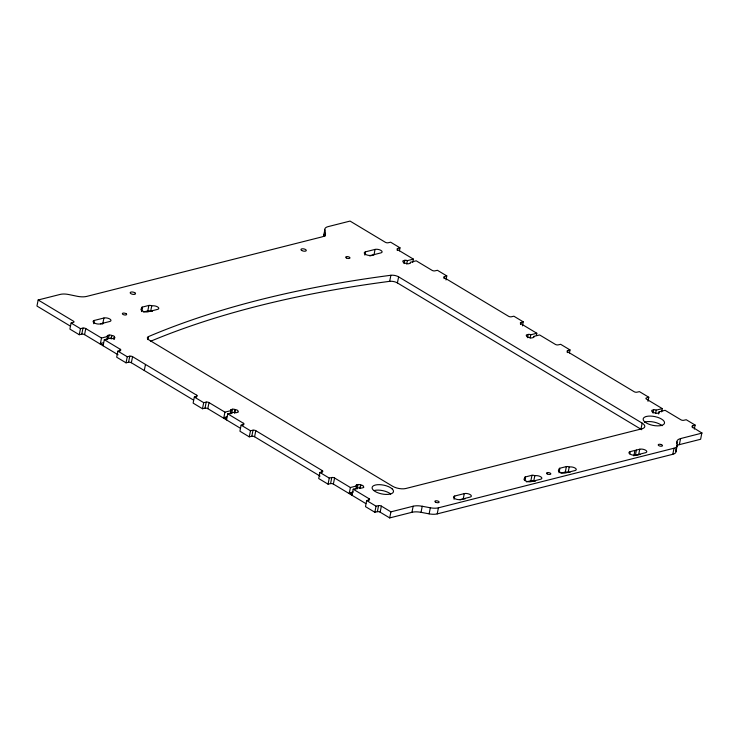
<?xml version="1.0" encoding="UTF-8"?>
<svg xmlns="http://www.w3.org/2000/svg" width="739" height="739" viewBox="0 0 739 739"><rect width="100%" height="100%" fill="white"/><g stroke="black" fill="none" stroke-linecap="round" stroke-linejoin="round"><path stroke-width="1.11" d="M399.402 250.854L400.002 247.824L390.645 242.198L388.123 242.771A2.041 0.841 11.3 0 1 385.333 242.272L350.055 221.081L328.024 226.651A10.873 4.489 11.3 0 0 324.837 229.746L325.483 233.441A12.24 5.053 11.3 0 1 321.899 236.914L86.722 296.404A12.24 5.053 11.3 0 1 77.124 296.265L68.718 294.528A10.873 4.489 11.3 0 0 60.192 294.408L38.16 299.979L36.95 306.048L70.279 326.065M38.16 299.979L73.447 321.179A2.041 0.841 11.3 0 1 73.466 322.37L71.11 323.035L69.9 329.104L79.258 334.721L81.78 334.157A2.041 0.841 11.3 0 1 84.569 334.647L118.083 354.785M79.258 334.721L80.468 328.652L82.99 328.088A2.041 0.841 11.3 0 1 85.779 328.578L101.511 338.028L107.552 336.494A2.041 0.841 11.3 0 1 107.802 335.441L109.132 335.1A2.041 0.841 11.3 0 1 111.718 335.441L111.875 335.534A2.041 0.841 11.3 0 1 113.908 336.088A2.041 0.841 11.3 0 1 114.379 337.039L114.092 339.312M81.78 334.157L82.99 328.088M84.569 334.647L85.779 328.578M93.705 323.71L94.361 320.43L103.922 318.01A4.212 1.737 11.3 0 1 109.778 318.999A4.212 1.737 11.3 0 1 109.723 321.493L100.162 323.913A4.212 1.737 11.3 0 1 94.296 322.925A4.212 1.737 11.3 0 1 94.361 320.43M102.703 324.079L103.922 318.01M100.292 344.097L101.511 338.028M103.1 345.787L104.319 339.709L110.36 338.185A2.041 0.841 11.3 0 0 112.947 338.527L114.286 338.194A2.041 0.841 11.3 0 0 114.527 337.132M106.924 339.811L107.802 335.441M108.485 338.379L109.132 335.1M111.062 338.721L111.718 335.441M111.219 338.813L111.875 335.534M113.935 339.219L114.379 337.039M104.319 339.709L120.235 349.27A2.041 0.841 11.3 0 1 120.254 350.462L117.898 351.136L116.679 357.205L126.036 362.821L128.568 362.258A2.041 0.841 11.3 0 1 131.348 362.747L193.498 400.076M119.829 351.293L120.235 349.27M126.036 362.821L127.256 356.752L129.778 356.189A2.041 0.841 11.3 0 1 132.567 356.678L196.676 395.189A2.041 0.841 11.3 0 1 196.694 396.381L194.339 397.046L193.128 403.115L202.486 408.741L205.008 408.168A2.041 0.841 11.3 0 1 207.798 408.667L240.286 428.177M128.568 362.258L129.778 356.189M141.537 310.408L142.193 307.128L148.89 305.438A2.041 0.841 11.3 0 1 151.726 305.918A4.212 1.737 11.3 0 1 157.592 306.907A4.212 1.737 11.3 0 1 157.527 309.401L147.966 311.821A4.212 1.737 11.3 0 1 142.1 310.823A4.212 1.737 11.3 0 1 142.165 308.339A2.041 0.841 11.3 0 1 142.193 307.128M141.509 311.609L142.165 308.339M131.348 362.747L132.567 356.678M143.329 312.024L147.791 310.897L148.89 305.438M147.791 310.897A2.041 0.841 11.3 0 1 150.636 311.378L151.726 305.918M147.892 339.626L148.493 336.587A1020.393 421.526 11.3 0 1 390.894 275.268A6.115 2.531 11.3 0 1 398.617 276.857L642.163 423.133A9.515 3.935 11.3 0 1 642.015 428.759L405.859 488.497A9.515 3.935 11.3 0 1 392.612 486.262L149.066 339.986A6.115 2.531 11.3 0 1 148.493 336.587M144.281 370.516L145.491 364.447M196.278 397.212L196.676 395.189M202.486 408.741L203.696 402.663L206.218 402.099A2.041 0.841 11.3 0 1 209.008 402.589L224.924 412.15L230.974 410.625A2.041 0.841 11.3 0 1 231.215 409.563L232.554 409.221A2.041 0.841 11.3 0 1 235.141 409.572L235.288 409.665A2.041 0.841 11.3 0 1 237.33 410.21A2.041 0.841 11.3 0 1 237.792 411.161L237.94 411.253A2.041 0.841 11.3 0 1 237.699 412.316L236.36 412.658A2.041 0.841 11.3 0 1 233.773 412.307L227.732 413.84L226.522 419.909M205.008 408.168L206.218 402.099M207.798 408.667L209.008 402.589M224.924 412.15L223.714 418.219L225.728 417.711M230.337 413.932L231.215 409.563M231.677 413.6L232.554 409.221M234.485 412.852L235.141 409.572M234.632 412.935L235.288 409.665M227.732 413.84L243.464 423.29A2.041 0.841 11.3 0 1 243.482 424.482L241.126 425.147L239.916 431.216L249.274 436.841L251.796 436.269A2.041 0.841 11.3 0 1 254.576 436.758L320.061 476.092M243.057 425.313L243.464 423.29M249.274 436.841L250.484 430.763L253.006 430.2A2.041 0.841 11.3 0 1 255.796 430.689L322.25 470.604A2.041 0.841 11.3 0 1 322.269 471.796L319.913 472.461L318.694 478.539L328.051 484.156L330.582 483.592A2.041 0.841 11.3 0 1 333.363 484.082L365.842 503.592M251.796 436.269L253.006 430.2M254.576 436.758L255.796 430.689M324.837 229.746L323.627 235.815A10.873 4.489 11.3 0 1 324.033 234.235M324.874 236.471L325.483 233.441M364.863 255.112L365.509 251.833L375.07 249.412A4.212 1.737 11.3 0 1 380.936 250.41A4.212 1.737 11.3 0 1 380.871 252.895L371.311 255.315A4.212 1.737 11.3 0 1 365.454 254.327A4.212 1.737 11.3 0 1 365.509 251.833M321.844 472.627L322.25 470.604M328.051 484.156L329.271 478.087L331.793 477.514A2.041 0.841 11.3 0 1 334.582 478.013L350.406 487.518L356.447 485.985A2.041 0.841 11.3 0 1 356.688 484.923L358.027 484.59A2.041 0.841 11.3 0 1 360.614 484.932L360.761 485.024A2.041 0.841 11.3 0 1 362.803 485.578A2.041 0.841 11.3 0 1 363.265 486.53L363.422 486.613A2.041 0.841 11.3 0 1 363.172 487.675L361.833 488.017A2.041 0.841 11.3 0 1 359.256 487.675L353.205 489.2L351.995 495.269M375.07 249.412L373.98 254.881L369.731 255.953M330.582 483.592L331.793 477.514M333.363 484.082L334.582 478.013M150.414 341.335A1020.393 421.526 11.3 0 1 389.675 281.337L390.894 275.268M397.24 250.512L397.647 248.489L400.002 247.824M350.406 487.518L349.187 493.587L351.201 493.079M355.819 489.292L356.688 484.923M641.748 429.728A9.515 3.935 11.3 0 0 640.944 429.202L397.406 282.926L398.617 276.857M357.159 488.959L358.027 484.59M404.113 263.592L404.769 260.313A2.041 0.841 11.3 0 1 407.355 260.655L413.397 259.13L412.741 262.41M359.958 488.211L360.614 484.932M360.105 488.303L360.761 485.024M406.699 263.934L407.355 260.655M353.205 489.2L369.038 498.705A2.041 0.841 11.3 0 1 369.057 499.897L366.692 500.562L365.482 506.631L374.839 512.256L377.361 511.684A2.041 0.841 11.3 0 1 380.151 512.182L389.702 517.919L411.937 512.293A12.24 5.053 11.3 0 1 421.027 512.33L429.128 513.854A10.873 4.489 11.3 0 0 437.211 513.891L672.804 454.291A10.873 4.489 11.3 0 0 676.019 451.4L677.229 445.331L676.961 441.82A12.24 5.053 11.3 0 1 680.573 438.578L702.022 433.091L692.776 427.327A2.716 1.127 11.3 0 1 692.748 425.738L695.122 425.073L694.309 429.119M368.632 500.728L369.038 498.705M374.839 512.256L376.049 506.187L378.571 505.615A2.041 0.841 11.3 0 1 381.361 506.113L390.922 511.85L413.156 506.224A12.24 5.053 11.3 0 1 422.237 506.261L430.347 507.785A10.873 4.489 11.3 0 0 438.421 507.822L674.014 448.222A10.873 4.489 11.3 0 0 677.229 445.331M377.361 511.684L378.571 505.615M380.151 512.182L381.361 506.113M389.702 517.919L390.922 511.85M444.028 278.612L444.435 276.589L446.79 275.915L445.977 279.97M411.937 512.293L413.156 506.224M421.027 512.33L422.237 506.261M429.128 513.854L430.347 507.785M437.211 513.891L438.421 507.822M454.079 499.305L454.734 496.026L464.295 493.606A4.212 1.737 11.3 0 1 470.161 494.594A4.212 1.737 11.3 0 1 470.096 497.088L460.536 499.509A4.212 1.737 11.3 0 1 454.67 498.52A4.212 1.737 11.3 0 1 454.734 496.026M464.295 493.606L463.196 499.065A4.212 1.737 11.3 0 1 465.071 498.927M520.478 324.523L520.875 322.5L523.23 321.834L522.427 325.881M527.535 337.714L528.191 334.434A2.041 0.841 11.3 0 1 530.768 334.785L536.81 333.252L536.375 335.441M530.112 338.056L530.768 334.785M524.616 480.258L525.272 476.978L531.969 475.288A2.041 0.841 11.3 0 1 534.805 475.768A4.212 1.737 11.3 0 1 540.671 476.757A4.212 1.737 11.3 0 1 540.606 479.251L531.045 481.671A4.212 1.737 11.3 0 1 525.18 480.683A4.212 1.737 11.3 0 1 525.244 478.188A2.041 0.841 11.3 0 1 525.272 476.978M524.81 480.368L525.244 478.188M526.417 481.883L530.879 480.747L531.969 475.288M530.879 480.747A2.041 0.841 11.3 0 1 533.715 481.228L534.805 475.768M567.256 352.623L567.663 350.6L570.018 349.935L569.409 352.965M559.044 471.547L559.7 468.277L566.388 466.577A2.041 0.841 11.3 0 1 569.224 467.057A4.212 1.737 11.3 0 1 575.09 468.055A4.212 1.737 11.3 0 1 575.025 470.54L565.464 472.96A4.212 1.737 11.3 0 1 559.599 471.972A4.212 1.737 11.3 0 1 559.663 469.477A2.041 0.841 11.3 0 1 559.7 468.277M559.007 472.757L559.663 469.477M560.836 473.172L565.298 472.045L566.388 466.577M565.298 472.045A2.041 0.841 11.3 0 1 568.134 472.526L569.224 467.057M629.739 453.829L630.182 451.64L639.743 449.22A4.212 1.737 11.3 0 1 645.609 450.217A4.212 1.737 11.3 0 1 645.544 452.702L635.983 455.122A4.212 1.737 11.3 0 1 630.118 454.134A4.212 1.737 11.3 0 1 630.182 451.64M633.868 455.898L634.958 450.43M636.418 450.06L635.328 455.529L638.653 454.688A4.212 1.737 11.3 0 1 640.519 454.54M640.944 429.202L642.163 423.133M647.992 401.295L648.805 397.249L639.447 391.633L636.926 392.197A2.041 0.841 11.3 0 1 634.136 391.707L567.681 351.792A2.041 0.841 11.3 0 1 567.663 350.6M638.653 454.688L639.743 449.22M653.008 413.073L653.664 409.803A2.041 0.841 11.3 0 1 656.25 410.145L662.292 408.612L661.636 411.891M655.595 413.424L656.25 410.145M658.615 414.016L659.049 411.826L665.1 410.302L680.924 419.807A2.041 0.841 11.3 0 0 683.704 420.297L686.235 419.734L695.122 425.073M672.804 454.291L674.014 448.222M676.554 443.843L676.961 441.82M676.601 445.95A12.24 5.053 11.3 0 1 679.353 444.647L680.573 438.578M692.341 427.761L692.748 425.738M679.353 444.647L700.637 439.262L701.856 432.786M644.417 422.265L645.276 421.941A10.873 4.489 11.3 0 1 662.089 425.729M648.805 397.249L646.449 397.915A2.041 0.841 11.3 0 0 646.468 399.106L662.292 408.612M100.698 324.015L102.823 323.47M404.769 260.313L403.429 260.655A2.041 0.841 11.3 0 0 403.189 261.708L403.337 261.8A2.041 0.841 11.3 0 0 403.808 262.751A2.041 0.841 11.3 0 0 405.84 263.306L405.997 263.398A2.041 0.841 11.3 0 0 408.575 263.74L409.914 263.398A2.041 0.841 11.3 0 0 410.163 262.345L416.205 260.812L432.121 270.372A2.041 0.841 11.3 0 0 434.911 270.862L437.433 270.298L446.79 275.915M103.442 342.73L100.421 343.487L103.229 345.178M528.191 334.434L526.852 334.776A2.041 0.841 11.3 0 0 526.602 335.839L526.759 335.931A2.041 0.841 11.3 0 0 527.221 336.873A2.041 0.841 11.3 0 0 529.263 337.427L529.41 337.52A2.041 0.841 11.3 0 0 531.997 337.871L533.336 337.529A2.041 0.841 11.3 0 0 533.576 336.467L539.618 334.943L555.349 344.383A2.041 0.841 11.3 0 0 558.139 344.882L560.661 344.309L570.018 349.935M226.855 416.851L223.834 417.618L226.642 419.299M653.664 409.803L652.325 410.136A2.041 0.841 11.3 0 0 652.075 411.198L652.232 411.29A2.041 0.841 11.3 0 0 652.694 412.242A2.041 0.841 11.3 0 0 654.736 412.796L654.883 412.879A2.041 0.841 11.3 0 0 657.47 413.23L658.809 412.889A2.041 0.841 11.3 0 0 659.049 411.826M353.344 491.962L349.307 492.978L352.115 494.668M460.009 499.878L462.134 499.342M523.23 321.834L513.882 316.209L511.351 316.782A2.041 0.841 11.3 0 1 508.571 316.292L444.453 277.781A2.041 0.841 11.3 0 1 444.435 276.589M413.397 259.13L397.665 249.68A2.041 0.841 11.3 0 1 397.647 248.489M536.81 333.252L520.893 323.691A2.041 0.841 11.3 0 1 520.875 322.5M71.11 323.035L80.468 328.652M117.898 351.136L127.256 356.752M194.339 397.046L203.696 402.663M241.126 425.147L250.484 430.763M319.913 472.461L329.271 478.087M366.692 500.562L376.049 506.187M390.635 494.012L389.351 493.07A10.873 4.489 11.3 0 0 374.211 490.511M675.816 448.767L676.019 451.4M389.675 281.337A6.115 2.531 11.3 0 1 397.406 282.926M150.636 311.378A4.212 1.737 11.3 0 1 152.502 311.239M533.715 481.228A4.212 1.737 11.3 0 1 535.581 481.089M568.134 472.526A4.212 1.737 11.3 0 1 570.009 472.378M646.366 416.473L644.639 417.129A10.873 4.489 11.3 0 0 652.805 425.341A10.873 4.489 11.3 0 0 663.945 421.119A10.873 4.489 11.3 0 0 646.366 416.473M660.934 444.462L660.389 444.333A2.171 0.896 11.3 0 0 658.292 445.127L658.394 445.257A1.635 0.674 11.3 0 0 659.049 445.737L659.271 445.848A2.171 0.896 11.3 0 0 662.042 446.088A2.171 0.896 11.3 0 0 661.895 444.86L660.934 444.462M134.766 292.718L134.221 292.441A2.716 1.127 11.3 0 0 130.23 292.552A2.716 1.127 11.3 0 0 133.297 294.399A2.716 1.127 11.3 0 0 135.191 293.023L134.766 292.718M392.123 488.839L390.441 487.611A10.873 4.489 11.3 0 0 372.779 486.29A10.873 4.489 11.3 0 0 383.606 494.234A10.873 4.489 11.3 0 0 392.123 488.839M126.36 313.899L126.018 313.659A2.171 0.896 11.3 0 0 122.489 313.391A2.171 0.896 11.3 0 0 124.651 314.98A2.171 0.896 11.3 0 0 126.36 313.899M547.156 473.884A2.171 0.896 11.3 0 0 550.749 474.078A2.171 0.896 11.3 0 0 548.153 472.526A2.171 0.896 11.3 0 0 547.156 473.884M346.314 257.929A2.171 0.896 11.3 0 0 349.898 258.123A2.171 0.896 11.3 0 0 347.312 256.572A2.171 0.896 11.3 0 0 346.314 257.929M435.483 502.132A2.171 0.896 11.3 0 0 439.068 502.326A2.171 0.896 11.3 0 0 436.481 500.774A2.171 0.896 11.3 0 0 435.483 502.132M301.706 250.484A2.716 1.127 11.3 0 0 306.195 250.733A2.716 1.127 11.3 0 0 302.953 248.784A2.716 1.127 11.3 0 0 301.706 250.484"/></g></svg>
